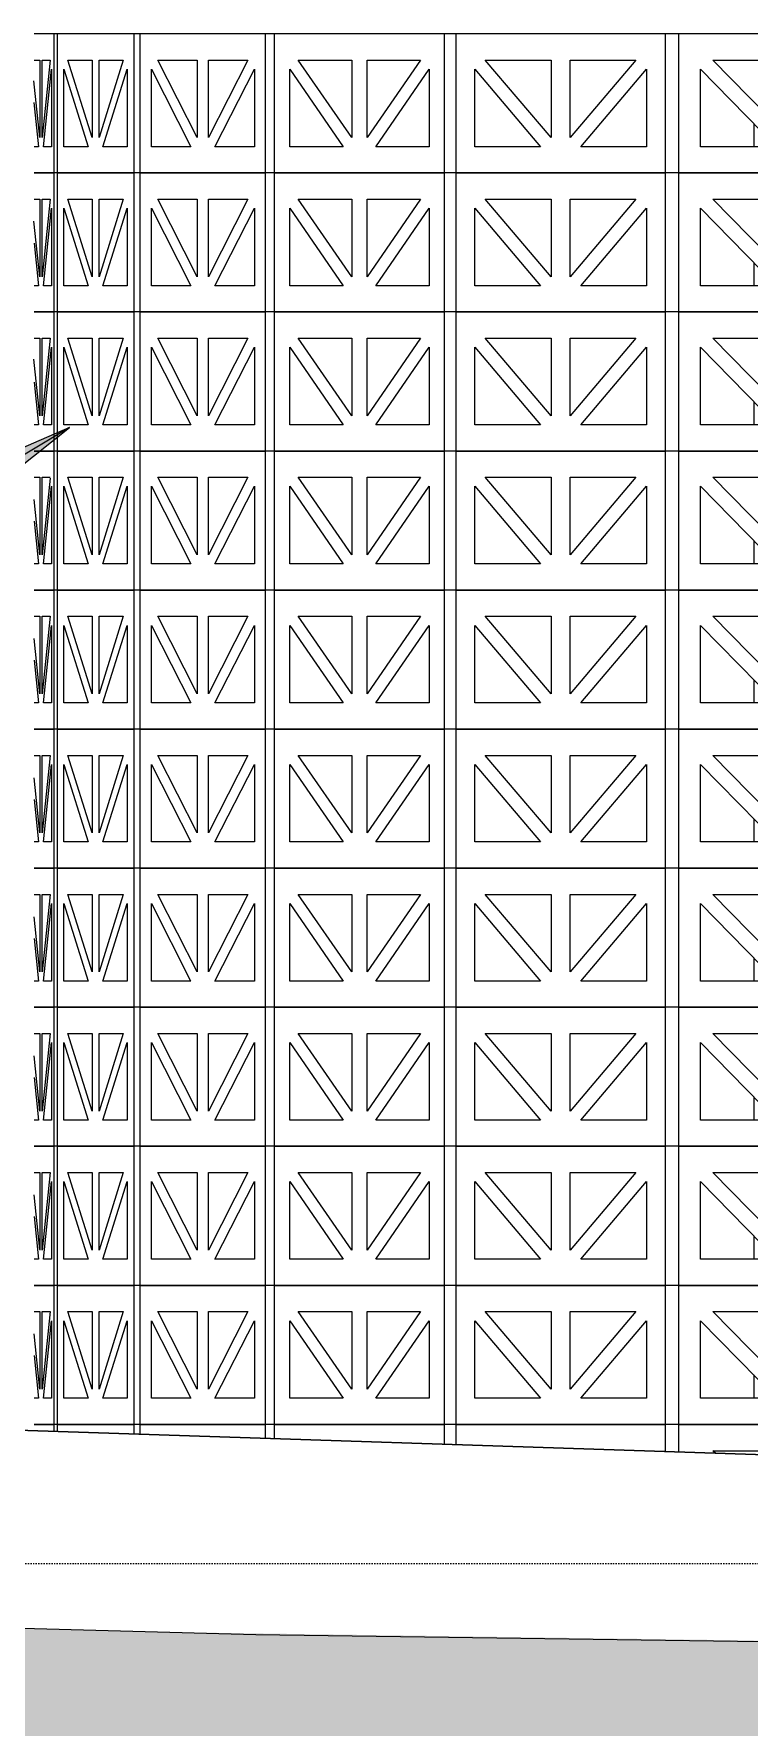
# Model space of a CAD drawing. Header units: millimetres. Extents: x -12186 to 152825, y -4386 to 9463.
# Drawn here: x 44215 to 44761, y -125 to 1166 of the extents above; entities that cross this region are included whole.
import ezdxf

# ---------------------------------------------------------------- set-up
doc = ezdxf.new("R2010")
doc.units = ezdxf.units.MM
doc.linetypes.add('1000 Dashed', pattern=[2, 1, -1])
for name, color, linetype, lineweight in [('A-DETL-GENF', 92, 'Continuous', 5), ('A-DETL-THIN', 151, 'Continuous', 5), ('A-FLOR-LEVL', 51, 'Continuous', 5), ('A-GLAZ-CURT', 52, 'Continuous', 5), ('C-TOPO', 7, 'Continuous', 5), ('G-ANNO-TEXT', 231, 'Continuous', 5)]:
    doc.layers.add(name, color=color, linetype=linetype, lineweight=lineweight)

# ---------------------------------------------------------------- blocks, each defined once
blk = doc.blocks.new('The BREEZEBLOCK Family1 - The BREEZEBLOCK Family1-1267692-Section B-B')
at = {"layer": 'A-GLAZ-CURT'}
for p, q in [((-3263.4, 106), (-3278.6, 106)), ((-3263.4, 100.7), (-3263.4, 106)), ((-3261.1, 106), (-3263.4, 106))]:
    blk.add_line(p, q, dxfattribs=at)
blk = doc.blocks.new('The BREEZEBLOCK Family1 - The BREEZEBLOCK Family1-1267693-Section B-B')
at = {"layer": 'A-GLAZ-CURT'}
for p, q in [((-3261.1, 106), (-3261.1, 100.6)), ((-3202.4, 106), (-3261.1, 106)), ((-3202.4, 98.6), (-3202.4, 106)), ((-3197.9, 106), (-3202.4, 106))]:
    blk.add_line(p, q, dxfattribs=at)
blk = doc.blocks.new('The BREEZEBLOCK Family1 - The BREEZEBLOCK Family1-V229-Section B-B')
at = {"layer": 'A-GLAZ-CURT'}
for p, q in [((-3197.9, 106), (-3197.9, 98.5)), ((-3102.1, 106), (-3197.9, 106)), ((-3102.1, 95.3), (-3102.1, 106)), ((-3095.5, 106), (-3102.1, 106))]:
    blk.add_line(p, q, dxfattribs=at)
blk = doc.blocks.new('The BREEZEBLOCK Family1 - The BREEZEBLOCK Family1-V230-Section B-B')
at = {"layer": 'A-GLAZ-CURT'}
for p, q in [((-3095.5, 106), (-3095.5, 95.1)), ((-2965.7, 106), (-3095.5, 106)), ((-2965.7, 90.8), (-2965.7, 106)), ((-2957.2, 106), (-2965.7, 106))]:
    blk.add_line(p, q, dxfattribs=at)
blk = doc.blocks.new('The BREEZEBLOCK Family1 - The BREEZEBLOCK Family1-V231-Section B-B')
at = {"layer": 'A-GLAZ-CURT'}
for p, q in [((-2957.2, 106), (-2957.2, 90.5)), ((-2797.5, 106), (-2957.2, 106)), ((-2797.5, 85.3), (-2797.5, 106)), ((-2787.4, 106), (-2797.5, 106))]:
    blk.add_line(p, q, dxfattribs=at)
blk = doc.blocks.new('The BREEZEBLOCK Family1 - The BREEZEBLOCK Family1-V232-Section B-B')
at = {"layer": 'A-GLAZ-CURT'}
for p, q in [((-2787.4, 106), (-2787.4, 84.9)), ((-2602.8, 106), (-2787.4, 106)), ((-2602.8, 79), (-2602.8, 106)), ((-2591.4, 106), (-2602.8, 106)), ((-2761.4, 86), (-2703.4, 86)), ((-2759.4, 84), (-2761.4, 86)), ((-2703.4, 86), (-2703.4, 82.1)), ((-2686.8, 81.6), (-2686.8, 86)), ((-2686.8, 86), (-2628.8, 86)), ((-2646.2, 86), (-2646.2, 80.3)), ((-2628.8, 86), (-2634.8, 79.9))]:
    blk.add_line(p, q, dxfattribs=at)
blk = doc.blocks.new('The BREEZEBLOCK Family1 - The BREEZEBLOCK Family1-V235-Section B-B')
at = {"layer": 'A-GLAZ-CURT'}
for p, q in [((-3263.4, 212), (-3278.6, 212)), ((-3263.4, 106), (-3263.4, 212)), ((-3261.1, 212), (-3263.4, 212)), ((-3278.6, 192), (-3274.2, 192)), ((-3274.2, 192), (-3274.2, 132.9)), ((-3272.4, 132.9), (-3272.4, 192)), ((-3272.4, 192), (-3266.2, 192)), ((-3266.2, 192), (-3272.4, 132.9)), ((-3271.4, 126), (-3265.2, 185.1)), ((-3265.2, 185.1), (-3265.2, 126)), ((-3274.2, 132.9), (-3278.6, 175)), ((-3278.6, 158.5), (-3275.2, 126)), ((-3275.2, 126), (-3278.6, 126)), ((-3265.2, 126), (-3271.4, 126)), ((-3278.6, 106), (-3263.4, 106)), ((-3261.1, 106), (-3263.4, 106))]:
    blk.add_line(p, q, dxfattribs=at)
blk = doc.blocks.new('The BREEZEBLOCK Family1 - The BREEZEBLOCK Family1-V236-Section B-B')
at = {"layer": 'A-GLAZ-CURT'}
for p, q in [((-3261.1, 212), (-3261.1, 106)), ((-3202.4, 212), (-3261.1, 212)), ((-3202.4, 106), (-3202.4, 212)), ((-3197.9, 212), (-3202.4, 212)), ((-3255.8, 126), (-3255.8, 185.1)), ((-3255.8, 185.1), (-3237.4, 126)), ((-3252.9, 192), (-3234.4, 192)), ((-3234.4, 132.9), (-3252.9, 192)), ((-3234.4, 192), (-3234.4, 132.9)), ((-3229.1, 132.9), (-3229.1, 192)), ((-3229.1, 192), (-3210.7, 192)), ((-3210.7, 192), (-3229.1, 132.9)), ((-3226.2, 126), (-3207.7, 185.1)), ((-3207.7, 185.1), (-3207.7, 126)), ((-3237.4, 126), (-3255.8, 126)), ((-3207.7, 126), (-3226.2, 126)), ((-3261.1, 106), (-3202.4, 106)), ((-3197.9, 106), (-3202.4, 106))]:
    blk.add_line(p, q, dxfattribs=at)
blk = doc.blocks.new('The BREEZEBLOCK Family1 - The BREEZEBLOCK Family1-V237-Section B-B')
at = {"layer": 'A-GLAZ-CURT'}
for p, q in [((-3197.9, 212), (-3197.9, 106)), ((-3102.1, 212), (-3197.9, 212)), ((-3102.1, 106), (-3102.1, 212)), ((-3095.5, 212), (-3102.1, 212)), ((-3189.2, 126), (-3189.2, 185.1)), ((-3189.2, 185.1), (-3159.2, 126)), ((-3184.4, 192), (-3154.3, 192)), ((-3154.3, 132.9), (-3184.4, 192)), ((-3154.3, 192), (-3154.3, 132.9)), ((-3145.7, 132.9), (-3145.7, 192)), ((-3145.7, 192), (-3115.6, 192)), ((-3115.6, 192), (-3145.7, 132.9)), ((-3140.8, 126), (-3110.7, 185.1)), ((-3110.7, 185.1), (-3110.7, 126)), ((-3159.2, 126), (-3189.2, 126)), ((-3110.7, 126), (-3140.8, 126)), ((-3197.9, 106), (-3102.1, 106)), ((-3095.5, 106), (-3102.1, 106))]:
    blk.add_line(p, q, dxfattribs=at)
blk = doc.blocks.new('The BREEZEBLOCK Family1 - The BREEZEBLOCK Family1-V238-Section B-B')
at = {"layer": 'A-GLAZ-CURT'}
for p, q in [((-3095.5, 212), (-3095.5, 106)), ((-2965.7, 212), (-3095.5, 212)), ((-2965.7, 106), (-2965.7, 212)), ((-2957.2, 212), (-2965.7, 212)), ((-3083.8, 126), (-3083.8, 185.1)), ((-3083.8, 185.1), (-3043, 126)), ((-3077.2, 192), (-3036.4, 192)), ((-3036.4, 132.9), (-3077.2, 192)), ((-3036.4, 192), (-3036.4, 132.9)), ((-3024.7, 132.9), (-3024.7, 192)), ((-3024.7, 192), (-2984, 192)), ((-2984, 192), (-3024.7, 132.9)), ((-3018.2, 126), (-2977.4, 185.1)), ((-2977.4, 185.1), (-2977.4, 126)), ((-3043, 126), (-3083.8, 126)), ((-2977.4, 126), (-3018.2, 126)), ((-3095.5, 106), (-2965.7, 106)), ((-2957.2, 106), (-2965.7, 106))]:
    blk.add_line(p, q, dxfattribs=at)
blk = doc.blocks.new('The BREEZEBLOCK Family1 - The BREEZEBLOCK Family1-V239-Section B-B')
at = {"layer": 'A-GLAZ-CURT'}
for p, q in [((-2957.2, 212), (-2957.2, 106)), ((-2797.5, 212), (-2957.2, 212)), ((-2797.5, 106), (-2797.5, 212)), ((-2787.4, 212), (-2797.5, 212)), ((-2942.8, 126), (-2942.8, 185.1)), ((-2942.8, 185.1), (-2892.6, 126)), ((-2934.7, 192), (-2884.5, 192)), ((-2884.5, 132.9), (-2934.7, 192)), ((-2884.5, 192), (-2884.5, 132.9)), ((-2870.1, 132.9), (-2870.1, 192)), ((-2870.1, 192), (-2820, 192)), ((-2820, 192), (-2870.1, 132.9)), ((-2862, 126), (-2811.9, 185.1)), ((-2811.9, 185.1), (-2811.9, 126)), ((-2892.6, 126), (-2942.8, 126)), ((-2811.9, 126), (-2862, 126)), ((-2957.2, 106), (-2797.5, 106)), ((-2787.4, 106), (-2797.5, 106))]:
    blk.add_line(p, q, dxfattribs=at)
blk = doc.blocks.new('The BREEZEBLOCK Family1 - The BREEZEBLOCK Family1-V240-Section B-B')
at = {"layer": 'A-GLAZ-CURT'}
for p, q in [((-2787.4, 212), (-2787.4, 106)), ((-2602.8, 212), (-2787.4, 212)), ((-2602.8, 106), (-2602.8, 212)), ((-2591.4, 212), (-2602.8, 212)), ((-2770.7, 126), (-2770.7, 185.1)), ((-2770.7, 185.1), (-2712.8, 126)), ((-2761.4, 192), (-2703.4, 192)), ((-2703.4, 132.9), (-2761.4, 192)), ((-2703.4, 192), (-2703.4, 132.9)), ((-2686.8, 132.9), (-2686.8, 192)), ((-2686.8, 192), (-2628.8, 192)), ((-2628.8, 192), (-2686.8, 132.9)), ((-2677.4, 126), (-2619.4, 185.1)), ((-2646.2, 192), (-2646.2, 177.5)), ((-2619.4, 185.1), (-2619.4, 126)), ((-2730.1, 143.7), (-2730.1, 126)), ((-2625, 138.1), (-2636.8, 126)), ((-2712.8, 126), (-2770.7, 126)), ((-2619.4, 126), (-2677.4, 126)), ((-2787.4, 106), (-2602.8, 106)), ((-2591.4, 106), (-2602.8, 106))]:
    blk.add_line(p, q, dxfattribs=at)
blk = doc.blocks.new('The BREEZEBLOCK Family1 - The BREEZEBLOCK Family1-V244-Section B-B')
at = {"layer": 'A-GLAZ-CURT'}
for p, q in [((-3263.4, 318), (-3278.6, 318)), ((-3263.4, 212), (-3263.4, 318)), ((-3261.1, 318), (-3263.4, 318)), ((-3278.6, 298), (-3274.2, 298)), ((-3274.2, 298), (-3274.2, 238.9)), ((-3272.4, 238.9), (-3272.4, 298)), ((-3272.4, 298), (-3266.2, 298)), ((-3266.2, 298), (-3272.4, 238.9)), ((-3271.4, 232), (-3265.2, 291.1)), ((-3265.2, 291.1), (-3265.2, 232)), ((-3274.3, 239.3), (-3278.6, 281)), ((-3278.6, 264.5), (-3275.2, 232)), ((-3275.2, 232), (-3278.6, 232)), ((-3265.2, 232), (-3271.4, 232)), ((-3278.6, 212), (-3263.4, 212)), ((-3261.1, 212), (-3263.4, 212))]:
    blk.add_line(p, q, dxfattribs=at)
blk = doc.blocks.new('The BREEZEBLOCK Family1 - The BREEZEBLOCK Family1-V246-Section B-B')
at = {"layer": 'A-GLAZ-CURT'}
for p, q in [((-3197.9, 530), (-3197.9, 424)), ((-3102.1, 530), (-3197.9, 530)), ((-3102.1, 424), (-3102.1, 530)), ((-3095.5, 530), (-3102.1, 530)), ((-3184.4, 510), (-3154.3, 510)), ((-3154.3, 450.9), (-3184.4, 510)), ((-3154.3, 510), (-3154.3, 450.9)), ((-3145.7, 450.9), (-3145.7, 510)), ((-3145.7, 510), (-3115.6, 510)), ((-3115.6, 510), (-3145.7, 450.9)), ((-3189.2, 444), (-3189.2, 503.1)), ((-3189.2, 503.1), (-3159.3, 444.2)), ((-3140.8, 444), (-3110.7, 503.1)), ((-3110.7, 503.1), (-3110.7, 444)), ((-3159.2, 444), (-3189.2, 444)), ((-3110.7, 444), (-3140.8, 444)), ((-3197.9, 424), (-3102.1, 424)), ((-3095.5, 424), (-3102.1, 424))]:
    blk.add_line(p, q, dxfattribs=at)
blk = doc.blocks.new('The BREEZEBLOCK Family1 - The BREEZEBLOCK Family1-V249-Section B-B')
at = {"layer": 'A-GLAZ-CURT'}
for p, q in [((-3263.4, 848), (-3278.6, 848)), ((-3263.4, 742), (-3263.4, 848)), ((-3261.1, 848), (-3263.4, 848)), ((-3278.6, 828), (-3274.2, 828)), ((-3274.2, 828), (-3274.2, 768.9)), ((-3272.4, 768.9), (-3272.4, 828)), ((-3272.4, 828), (-3266.2, 828)), ((-3266.3, 827.2), (-3272.4, 768.9)), ((-3271.4, 762), (-3265.2, 821.1)), ((-3265.2, 821.1), (-3265.2, 762)), ((-3274.2, 768.9), (-3278.6, 811)), ((-3278.6, 794.5), (-3275.2, 762)), ((-3275.2, 762), (-3278.6, 762)), ((-3265.2, 762), (-3271.4, 762)), ((-3278.6, 742), (-3263.4, 742)), ((-3261.1, 742), (-3263.4, 742))]:
    blk.add_line(p, q, dxfattribs=at)
blk = doc.blocks.new('The BREEZEBLOCK Family1 - The BREEZEBLOCK Family1-V250-Section B-B')
at = {"layer": 'A-GLAZ-CURT'}
for p, q in [((-3263.4, 954), (-3278.6, 954)), ((-3263.4, 848), (-3263.4, 954)), ((-3261.1, 954), (-3263.4, 954)), ((-3278.6, 934), (-3274.2, 934)), ((-3274.2, 934), (-3274.2, 874.9)), ((-3272.4, 874.9), (-3272.4, 934)), ((-3272.4, 934), (-3266.2, 934)), ((-3266.2, 934), (-3272.4, 874.9)), ((-3274.2, 874.9), (-3278.8, 918.1)), ((-3271.4, 868), (-3265.2, 927.1)), ((-3265.2, 927.1), (-3265.2, 868)), ((-3278.6, 900.5), (-3275.2, 868)), ((-3275.2, 868), (-3278.6, 868)), ((-3265.2, 868), (-3271.4, 868)), ((-3278.6, 848), (-3263.4, 848)), ((-3261.1, 848), (-3263.4, 848))]:
    blk.add_line(p, q, dxfattribs=at)
blk = doc.blocks.new('The BREEZEBLOCK Family1 - The BREEZEBLOCK Family1-V251-Section B-B')
at = {"layer": 'A-GLAZ-CURT'}
for p, q in [((-3263.4, 1060), (-3278.6, 1060)), ((-3263.4, 954), (-3263.4, 1060)), ((-3261.1, 1060), (-3263.4, 1060)), ((-3278.6, 1040), (-3274.2, 1040)), ((-3274.2, 1040), (-3274.2, 980.9)), ((-3272.4, 980.9), (-3272.4, 1040)), ((-3272.4, 1040), (-3266.2, 1040)), ((-3266.2, 1040), (-3272.4, 980.9)), ((-3271.4, 974), (-3265.2, 1033.1)), ((-3265.2, 1033.1), (-3265.2, 974)), ((-3274.2, 980.9), (-3278.7, 1023.2)), ((-3278.6, 1006.5), (-3275.2, 974)), ((-3275.2, 974), (-3278.6, 974)), ((-3265.2, 974), (-3271.4, 974)), ((-3278.6, 954), (-3263.4, 954)), ((-3261.1, 954), (-3263.4, 954))]:
    blk.add_line(p, q, dxfattribs=at)
blk = doc.blocks.new('The BREEZEBLOCK Family1 - The BREEZEBLOCK Family1-V255-Section B-B')
at = {"layer": 'A-GLAZ-CURT'}
for p, q in [((-3263.4, 1166), (-3278.6, 1166)), ((-3263.4, 1060), (-3263.4, 1166)), ((-3261.1, 1166), (-3263.4, 1166)), ((-3278.6, 1146), (-3274.2, 1146)), ((-3274.2, 1146), (-3274.2, 1086.9)), ((-3272.4, 1086.9), (-3272.4, 1146)), ((-3272.4, 1146), (-3266.2, 1146)), ((-3266.2, 1146), (-3272.4, 1086.9)), ((-3271.4, 1080), (-3265.2, 1139.1)), ((-3265.2, 1139.1), (-3265.2, 1080)), ((-3274.2, 1086.9), (-3278.8, 1130.1)), ((-3278.8, 1113.6), (-3275.2, 1080)), ((-3275.2, 1080), (-3278.6, 1080)), ((-3265.2, 1080), (-3271.4, 1080)), ((-3278.6, 1060), (-3263.4, 1060)), ((-3261.1, 1060), (-3263.4, 1060))]:
    blk.add_line(p, q, dxfattribs=at)

msp = doc.modelspace()

# ---------------------------------------------------------------- hatches: boundary and pattern name
at = {"layer": 'A-DETL-GENF'}
h = msp.add_hatch(dxfattribs=at)
h.set_pattern_fill('FP_96', color=135, style=0, pattern_type=2)
h.set_pattern_definition([(45, (47838.48, 3201.53), (0, 424.264), [300, -300]), (45, (47767.98, 3272.03), (0, 424.264), [300, -300]), (45, (47696.98, 3343.03), (0, 424.264), [300, -300]), (135, (48121.48, 3413.53), (-424.264, 3e-14), [300, -300]), (135, (48191.98, 3484.03), (-424.264, 3e-14), [300, -300]), (135, (48262.98, 3555.03), (-424.264, 3e-14), [300, -300])])
h.paths.add_polyline_path([(54715.8, -2196.1), (69940.2, -2196.1), (69940.2, 0), (55296.9, 0), (55296.9, -680), (55519.9, -680), (55519.9, -980), (54819.9, -980), (54819.9, -680), (55042.9, -680), (55042.9, -285), (48932.9, -285), (48932.9, -680), (49155.9, -680), (49155.9, -980), (48455.9, -980), (48455.9, -680), (48678.9, -680), (48678.9, -285), (46724.9, -285), (46724.9, -680), (46947.9, -680), (46947.9, -980), (46247.9, -980), (46247.9, -680), (46470.9, -680), (46470.9, -54), (46368, -81.6), (44301.8, -52.1), (43824.7, -39), (42874.6, 77.7), (42874.6, -2196.1), (53024.2, -2196.1)])
at = {"layer": 'G-ANNO-TEXT'}
msp.add_hatch(color=7, dxfattribs=at).paths.add_polyline_path([(44242.7, 866), (43965.3, 745.2), (44006.1, 677.5)])

# ---------------------------------------------------------------- linework, layer by layer
at = {"layer": 'A-DETL-THIN'}
for p, q in [((44384.5, -54.4), (43824.7, -39)), ((44904.4, -61.5), (44384.5, -54.4))]:
    msp.add_line(p, q, dxfattribs=at)
at = {"layer": 'A-FLOR-LEVL', "linetype": '1000 Dashed'}
msp.add_line((40316.8, 0), (72499.1, 0), dxfattribs=at)
at = {"layer": 'C-TOPO'}
for p, q in [((43851.6, 113.2), (45606.5, 55.2)), ((43851.6, 113.2), (45606.5, 55.2)), ((45606.5, 55.2), (43851.6, 113.2))]:
    msp.add_line(p, q, dxfattribs=at)
at = {"layer": 'G-ANNO-TEXT', "color": 7}
for p, q in [((44242.7, 866), (43847, 627.9)), ((44242.7, 866), (43965.3, 745.2)), ((44006.1, 677.5), (44242.7, 866))]:
    msp.add_line(p, q, dxfattribs=at)

# ---------------------------------------------------------------- block references
at = {"layer": 'A-GLAZ-CURT'}
for name, p in [('The BREEZEBLOCK Family1 - The BREEZEBLOCK Family1-V255-Section B-B', (47494.2, 0)), ('The BREEZEBLOCK Family1 - The BREEZEBLOCK Family1-V236-Section B-B', (47494.2, 954)), ('The BREEZEBLOCK Family1 - The BREEZEBLOCK Family1-V237-Section B-B', (47494.2, 954)), ('The BREEZEBLOCK Family1 - The BREEZEBLOCK Family1-V238-Section B-B', (47494.2, 954)), ('The BREEZEBLOCK Family1 - The BREEZEBLOCK Family1-V239-Section B-B', (47494.2, 954)), ('The BREEZEBLOCK Family1 - The BREEZEBLOCK Family1-V240-Section B-B', (47494.2, 954)), ('The BREEZEBLOCK Family1 - The BREEZEBLOCK Family1-V251-Section B-B', (47494.2, 0)), ('The BREEZEBLOCK Family1 - The BREEZEBLOCK Family1-V236-Section B-B', (47494.2, 848)), ('The BREEZEBLOCK Family1 - The BREEZEBLOCK Family1-V237-Section B-B', (47494.2, 848)), ('The BREEZEBLOCK Family1 - The BREEZEBLOCK Family1-V238-Section B-B', (47494.2, 848)), ('The BREEZEBLOCK Family1 - The BREEZEBLOCK Family1-V239-Section B-B', (47494.2, 848)), ('The BREEZEBLOCK Family1 - The BREEZEBLOCK Family1-V240-Section B-B', (47494.2, 848)), ('The BREEZEBLOCK Family1 - The BREEZEBLOCK Family1-V250-Section B-B', (47494.2, 0)), ('The BREEZEBLOCK Family1 - The BREEZEBLOCK Family1-V236-Section B-B', (47494.2, 742)), ('The BREEZEBLOCK Family1 - The BREEZEBLOCK Family1-V237-Section B-B', (47494.2, 742)), ('The BREEZEBLOCK Family1 - The BREEZEBLOCK Family1-V238-Section B-B', (47494.2, 742)), ('The BREEZEBLOCK Family1 - The BREEZEBLOCK Family1-V239-Section B-B', (47494.2, 742)), ('The BREEZEBLOCK Family1 - The BREEZEBLOCK Family1-V240-Section B-B', (47494.2, 742)), ('The BREEZEBLOCK Family1 - The BREEZEBLOCK Family1-V249-Section B-B', (47494.2, 0)), ('The BREEZEBLOCK Family1 - The BREEZEBLOCK Family1-V236-Section B-B', (47494.2, 636)), ('The BREEZEBLOCK Family1 - The BREEZEBLOCK Family1-V237-Section B-B', (47494.2, 636)), ('The BREEZEBLOCK Family1 - The BREEZEBLOCK Family1-V238-Section B-B', (47494.2, 636)), ('The BREEZEBLOCK Family1 - The BREEZEBLOCK Family1-V239-Section B-B', (47494.2, 636)), ('The BREEZEBLOCK Family1 - The BREEZEBLOCK Family1-V240-Section B-B', (47494.2, 636)), ('The BREEZEBLOCK Family1 - The BREEZEBLOCK Family1-V235-Section B-B', (47494.2, 530)), ('The BREEZEBLOCK Family1 - The BREEZEBLOCK Family1-V236-Section B-B', (47494.2, 530)), ('The BREEZEBLOCK Family1 - The BREEZEBLOCK Family1-V237-Section B-B', (47494.2, 530)), ('The BREEZEBLOCK Family1 - The BREEZEBLOCK Family1-V238-Section B-B', (47494.2, 530)), ('The BREEZEBLOCK Family1 - The BREEZEBLOCK Family1-V239-Section B-B', (47494.2, 530)), ('The BREEZEBLOCK Family1 - The BREEZEBLOCK Family1-V240-Section B-B', (47494.2, 530)), ('The BREEZEBLOCK Family1 - The BREEZEBLOCK Family1-V235-Section B-B', (47494.2, 424)), ('The BREEZEBLOCK Family1 - The BREEZEBLOCK Family1-V236-Section B-B', (47494.2, 424)), ('The BREEZEBLOCK Family1 - The BREEZEBLOCK Family1-V237-Section B-B', (47494.2, 424)), ('The BREEZEBLOCK Family1 - The BREEZEBLOCK Family1-V238-Section B-B', (47494.2, 424)), ('The BREEZEBLOCK Family1 - The BREEZEBLOCK Family1-V239-Section B-B', (47494.2, 424)), ('The BREEZEBLOCK Family1 - The BREEZEBLOCK Family1-V240-Section B-B', (47494.2, 424)), ('The BREEZEBLOCK Family1 - The BREEZEBLOCK Family1-V235-Section B-B', (47494.2, 318)), ('The BREEZEBLOCK Family1 - The BREEZEBLOCK Family1-V236-Section B-B', (47494.2, 318)), ('The BREEZEBLOCK Family1 - The BREEZEBLOCK Family1-V246-Section B-B', (47494.2, 0)), ('The BREEZEBLOCK Family1 - The BREEZEBLOCK Family1-V238-Section B-B', (47494.2, 318)), ('The BREEZEBLOCK Family1 - The BREEZEBLOCK Family1-V239-Section B-B', (47494.2, 318)), ('The BREEZEBLOCK Family1 - The BREEZEBLOCK Family1-V240-Section B-B', (47494.2, 318)), ('The BREEZEBLOCK Family1 - The BREEZEBLOCK Family1-V235-Section B-B', (47494.2, 212)), ('The BREEZEBLOCK Family1 - The BREEZEBLOCK Family1-V236-Section B-B', (47494.2, 212)), ('The BREEZEBLOCK Family1 - The BREEZEBLOCK Family1-V237-Section B-B', (47494.2, 212)), ('The BREEZEBLOCK Family1 - The BREEZEBLOCK Family1-V238-Section B-B', (47494.2, 212)), ('The BREEZEBLOCK Family1 - The BREEZEBLOCK Family1-V239-Section B-B', (47494.2, 212)), ('The BREEZEBLOCK Family1 - The BREEZEBLOCK Family1-V240-Section B-B', (47494.2, 212)), ('The BREEZEBLOCK Family1 - The BREEZEBLOCK Family1-V244-Section B-B', (47494.2, 0)), ('The BREEZEBLOCK Family1 - The BREEZEBLOCK Family1-V236-Section B-B', (47494.2, 106)), ('The BREEZEBLOCK Family1 - The BREEZEBLOCK Family1-V237-Section B-B', (47494.2, 106)), ('The BREEZEBLOCK Family1 - The BREEZEBLOCK Family1-V238-Section B-B', (47494.2, 106)), ('The BREEZEBLOCK Family1 - The BREEZEBLOCK Family1-V239-Section B-B', (47494.2, 106)), ('The BREEZEBLOCK Family1 - The BREEZEBLOCK Family1-V240-Section B-B', (47494.2, 106)), ('The BREEZEBLOCK Family1 - The BREEZEBLOCK Family1-V235-Section B-B', (47494.2, 0)), ('The BREEZEBLOCK Family1 - The BREEZEBLOCK Family1-V236-Section B-B', (47494.2, 0)), ('The BREEZEBLOCK Family1 - The BREEZEBLOCK Family1-V237-Section B-B', (47494.2, 0)), ('The BREEZEBLOCK Family1 - The BREEZEBLOCK Family1-V238-Section B-B', (47494.2, 0)), ('The BREEZEBLOCK Family1 - The BREEZEBLOCK Family1-V239-Section B-B', (47494.2, 0)), ('The BREEZEBLOCK Family1 - The BREEZEBLOCK Family1-V240-Section B-B', (47494.2, 0)), ('The BREEZEBLOCK Family1 - The BREEZEBLOCK Family1-1267692-Section B-B', (47494.2, 0)), ('The BREEZEBLOCK Family1 - The BREEZEBLOCK Family1-1267693-Section B-B', (47494.2, 0)), ('The BREEZEBLOCK Family1 - The BREEZEBLOCK Family1-V229-Section B-B', (47494.2, 0)), ('The BREEZEBLOCK Family1 - The BREEZEBLOCK Family1-V230-Section B-B', (47494.2, 0)), ('The BREEZEBLOCK Family1 - The BREEZEBLOCK Family1-V231-Section B-B', (47494.2, 0)), ('The BREEZEBLOCK Family1 - The BREEZEBLOCK Family1-V232-Section B-B', (47494.2, 0))]:
    msp.add_blockref(name, p, dxfattribs=at)

doc.saveas('drawing.dxf')
